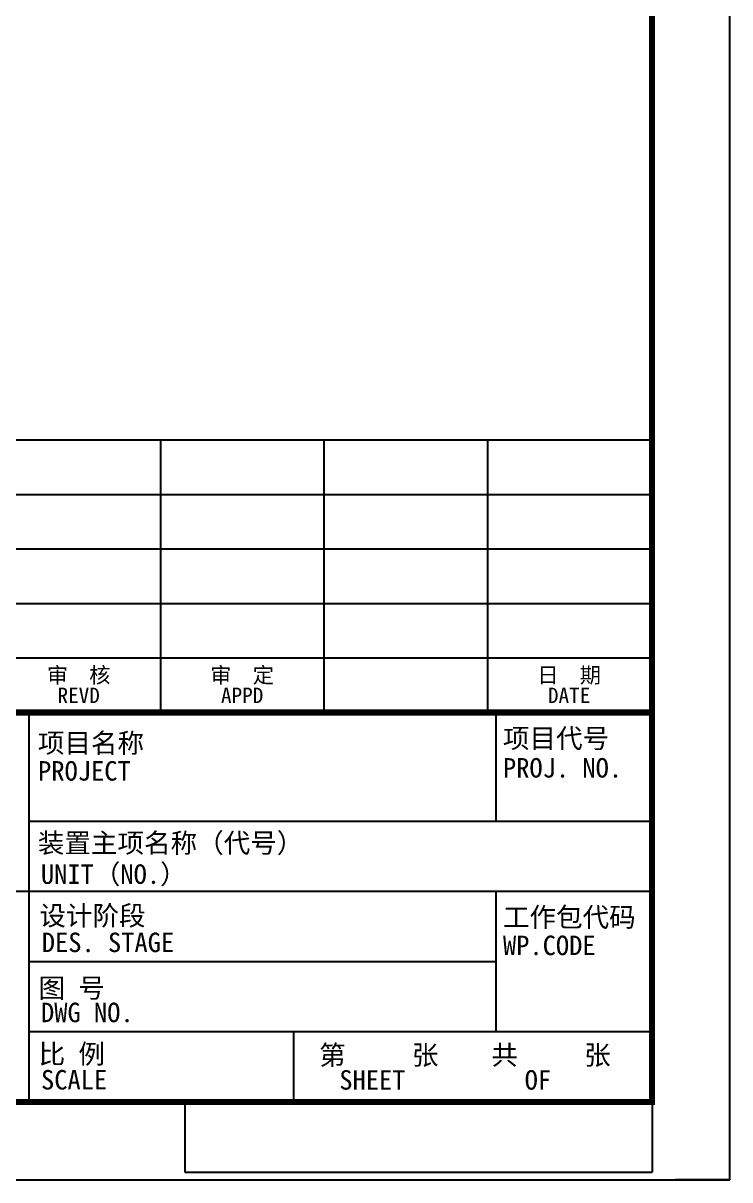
# Model space of a CAD drawing. Extents: x 0 to 1261, y 0 to 594.
# Drawn here: x 1170.2 to 1261, y 0 to 148.5 of the extents above; entities that cross this region are included whole.
import ezdxf
from ezdxf.enums import TextEntityAlignment as Align

# ---------------------------------------------------------------- set-up
doc = ezdxf.new("R2010")
doc.units = 0
doc.header["$MEASUREMENT"] = 0
doc.layers.get('0').update_dxf_attribs({"linetype": 'CONTINUOUS'})
doc.styles.add('HUALUC', font='SimSun.ttf')

msp = doc.modelspace()

# ---------------------------------------------------------------- linework, layer by layer
for p, q in [((1261, 0), (1261, 594)), ((1070.852295289944, 95), (1250.852295289944, 95)), ((1187.852295289945, 95), (1187.852295289945, 59.99999999999999)), ((1208.852295289944, 95), (1208.852295289944, 59.99999999999999)), ((1229.852295289944, 95), (1229.852295289944, 59.99999999999997)), ((1070.852295289944, 88), (1250.852295289944, 88)), ((1070.852295289944, 81), (1250.852295289944, 81)), ((1070.852295289944, 74), (1250.852295289944, 74)), ((1070.852295289944, 67), (1250.852295289944, 67)), ((1171, 10), (1171, 60)), ((1231, 46), (1231, 60)), ((1251, 46), (1171, 46)), ((1251, 37), (1071, 37)), ((1231, 19), (1231, 37)), ((1231, 28), (1171, 28)), ((1251, 19), (1171, 19)), ((1205, 10), (1205, 19)), ((1191, 10), (1191, 1)), ((1251, 10), (1251, 1)), ((0, 0), (1261, 0)), ((1191, 1), (1251, 1)), ((1261, 0), (1254, 0))]:
    msp.add_line(p, q)
at = {"const_width": 0.8}
msp.add_lwpolyline([(25, 10), (25, 584), (1251, 584), (1251, 10)], close=True, dxfattribs=at)
msp.add_lwpolyline([(1071, 10), (1071, 60), (1251, 60)], dxfattribs=at)

# ---------------------------------------------------------------- texts
at = {"color": 7, "style": 'HUALUC'}
for s, p in [('审  核', (1177.352295289945, 63.8)), ('审  定', (1198.352295289944, 63.8)), ('日  期', (1240.352295289944, 63.8)), ('REVD', (1177.352295289945, 61.2)), ('APPD', (1198.352295289944, 61.2)), ('DATE', (1240.352295289944, 61.2))]:
    msp.add_text(s, height=2, dxfattribs=at).set_placement(p, align=Align.CENTER)
for s, p in [('项目代号', (1231.852295289944, 55.43265024341218)), ('项目名称', (1172.109675749155, 54.83268175600142)), ('PROJECT', (1172.137597210157, 51.254141711782)), ('PROJ. NO.', (1231.852295289944, 51.64727257323537)), ('装置主项名称（代号）', (1172.109675749155, 41.99995024341219)), ('UNIT（NO.）', (1172.5, 38)), ('设计阶段', (1172.306306360462, 32.67042097482265)), ('工作包代码', (1231.852295289944, 32.4818572842828)), ('DES. STAGE', (1172.614335812972, 29.23939560154172)), ('WP.CODE', (1231.852295289944, 28.85440102494497)), ('图 号', (1172.197655727401, 23.37999975509065)), ('DWG NO.', (1172.514224063855, 20.24259823538831)), ('比 例', (1172.211602413529, 14.91106578650082)), ('第     张    共     张', (1208.241406234037, 14.78274918279831)), ('SCALE', (1172.514224063855, 11.60218853467602)), ('SHEET         OF', (1210.830479001826, 11.58287762485774))]:
    msp.add_text(s, height=2.5, dxfattribs=at).set_placement(p)

doc.saveas('drawing.dxf')
